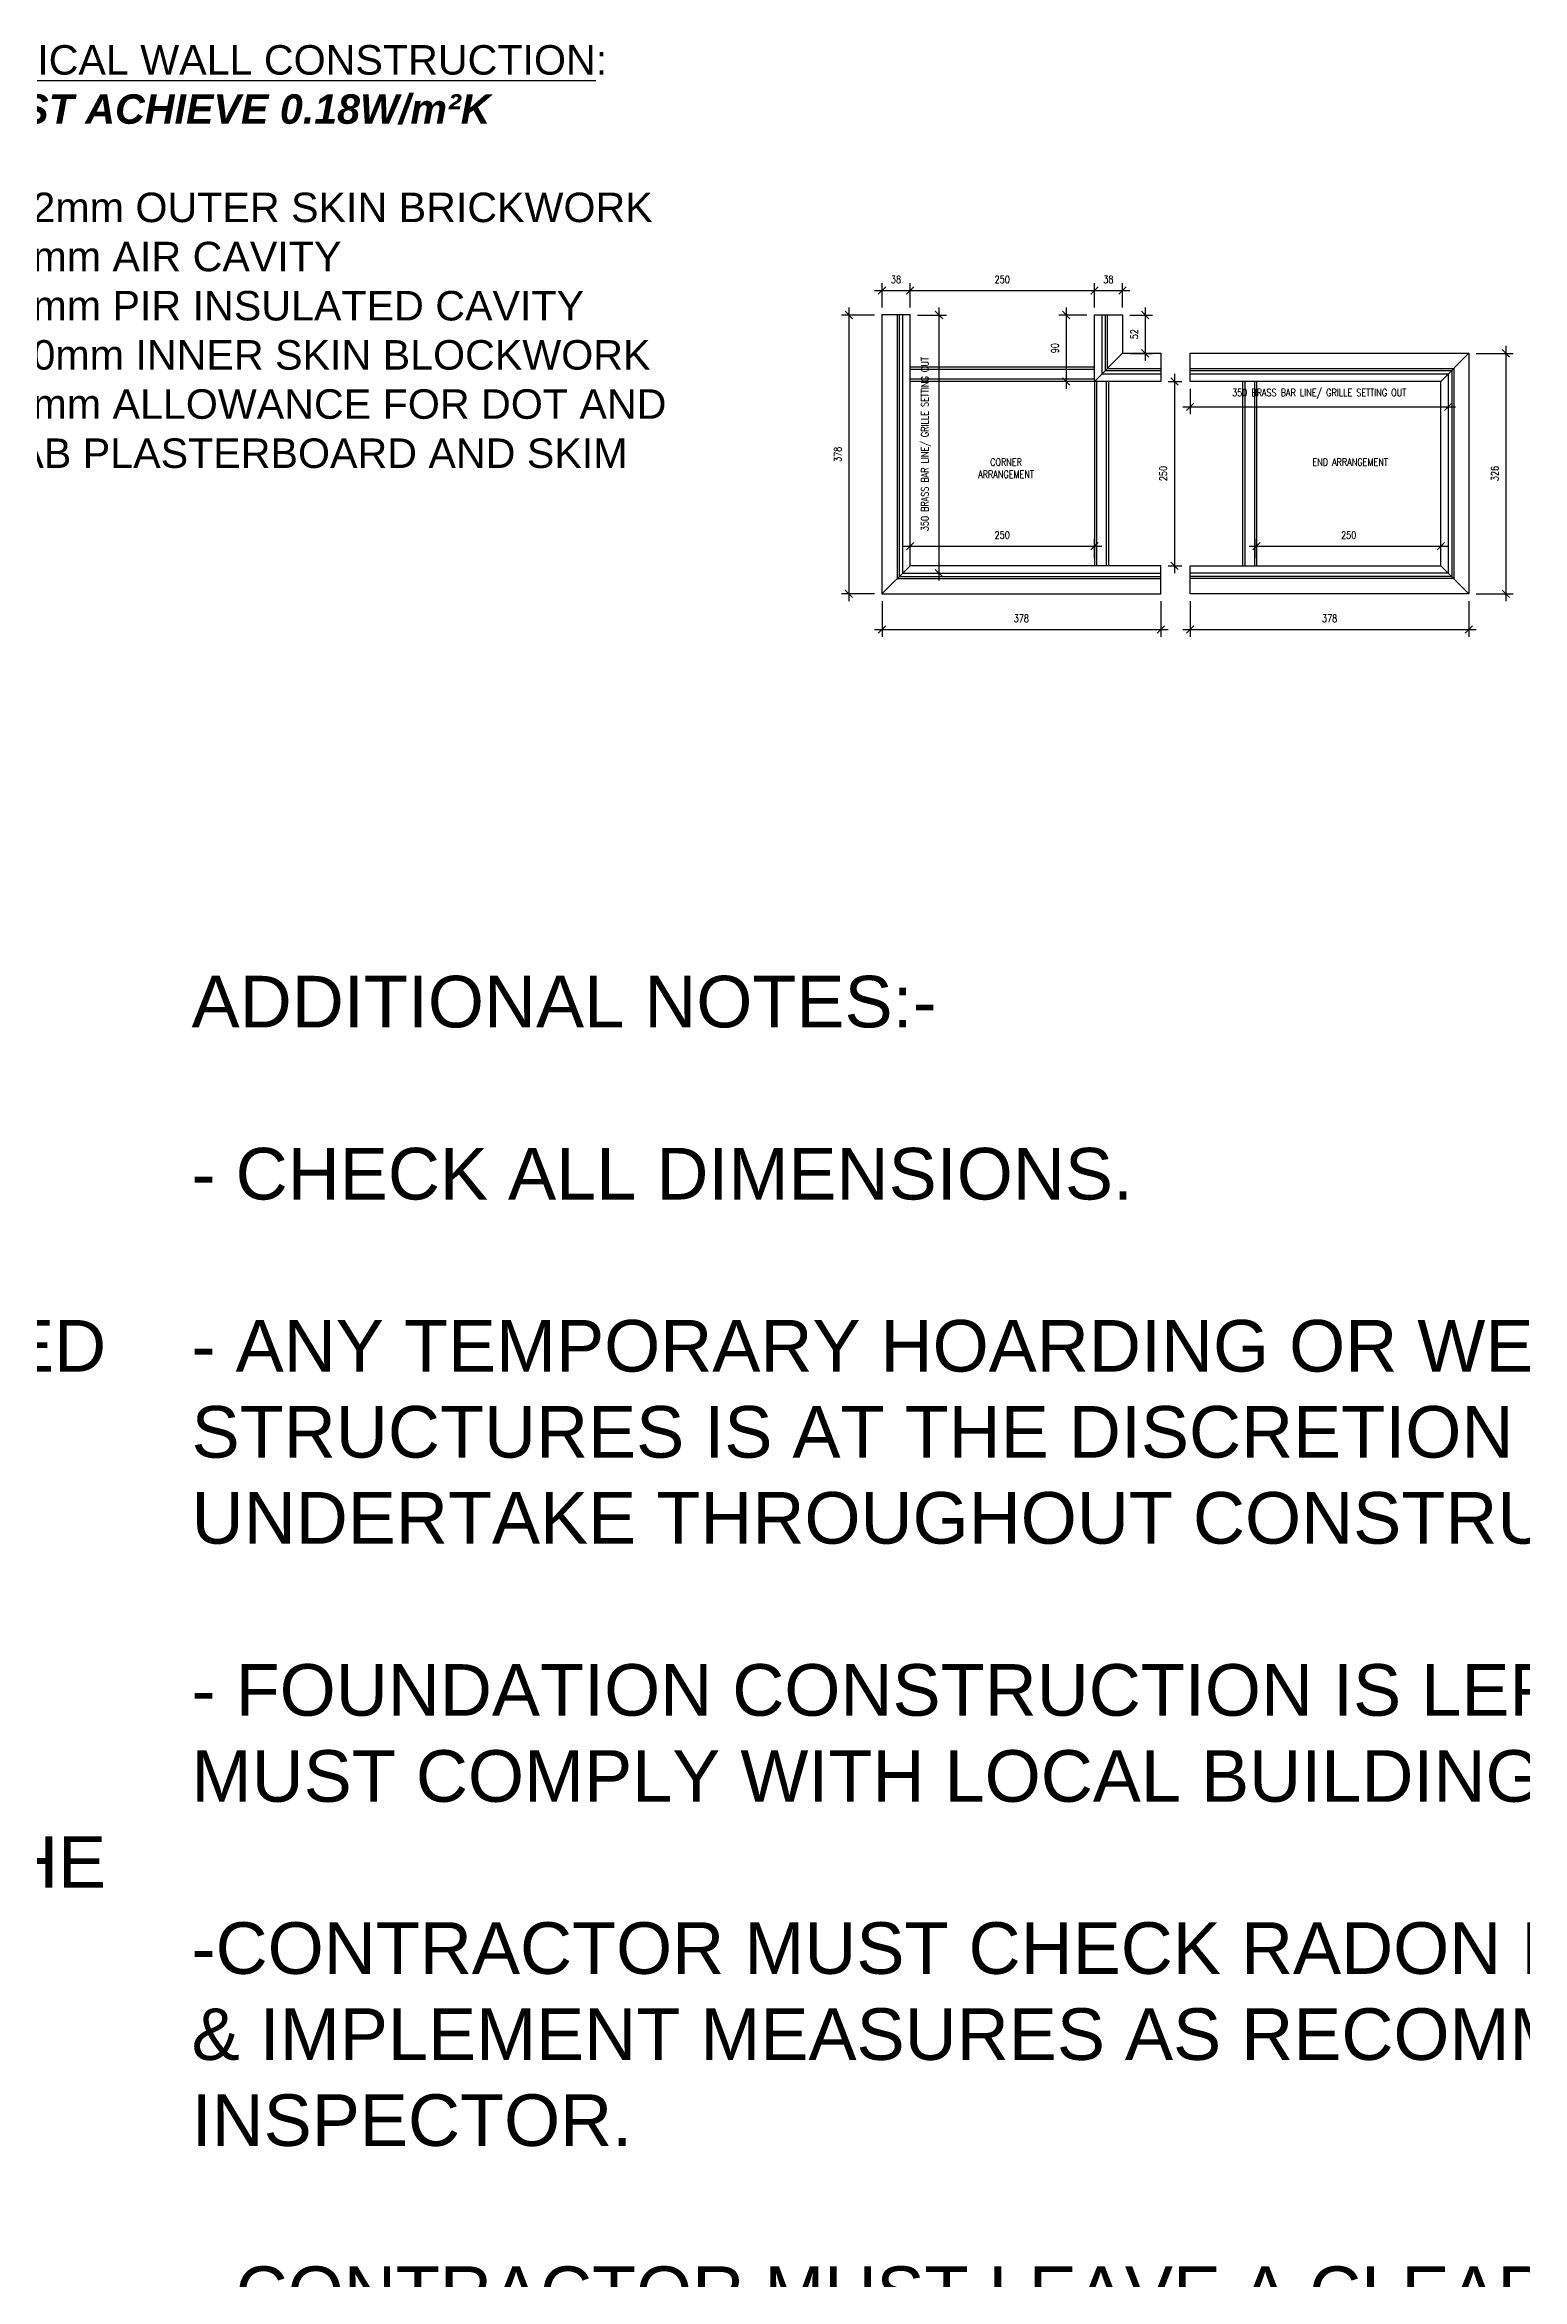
# Model space of a CAD drawing. Header units: millimetres. Extents: x 0 to 23312, y -3206 to 11448.
# Drawn here: x 8716 to 10720, y 3544 to 6574 of the extents above; entities that cross this region are included whole.
import ezdxf

# ---------------------------------------------------------------- set-up
doc = ezdxf.new("R2010")
doc.units = ezdxf.units.MM
doc.header["$LTSCALE"] = 10
doc.header["$PDMODE"] = 35
for name, color, linetype in [('02 - Notes & Text', 251, 'Continuous'), ('40 - Detail Outline', 142, 'Continuous'), ('41 - Detail', 7, 'Continuous')]:
    doc.layers.add(name, color=color, linetype=linetype)
doc.styles.add('1-20', font='romans.shx', dxfattribs={"width": 0.8, "height": 40})
doc.styles.add('1-5', font='romans.shx', dxfattribs={"width": 0.8, "height": 10})
doc.dimstyles.new('1-5', dxfattribs={"dimtxt": 10, "dimasz": 10, "dimexe": 10, "dimexo": 10, "dimgap": 10, "dimtad": 1, "dimdec": 0, "dimzin": 0, "dimdsep": 46, "dimtxsty": '1-5', "dimblk": 'OBLIQUE', "dimcen": 10, "dimdle": 10, "dimclrd": 251, "dimclre": 251, "dimclrt": 251, "dimadec": 0, "dimazin": 0, "dimtfac": 1, "dimtdec": 0, "dimtix": 1, "dimtmove": 1, "dimatfit": 3, "dimfxl": 1, "dimtolj": 1, "dimtzin": 0, "dimlwd": 25, "dimarcsym": 0})

# ---------------------------------------------------------------- blocks, each defined once
blk = doc.blocks.new('_Oblique')
at = {"color": 0, "linetype": 'ByBlock', "lineweight": -2}
blk.add_line((-0.5, -0.5), (0.5, 0.5), dxfattribs=at)
blk = doc.blocks.new('*D311')
at = {"layer": '40 - Detail Outline', "color": 251, "lineweight": -2, "ltscale": 10, "transparency": 16777216}
for p, q in [((9851.8, 6217.6), (9851.8, 6250.9)), ((9889.8, 6217.6), (9889.8, 6250.9))]:
    blk.add_line(p, q, dxfattribs=at)
at = {"layer": '40 - Detail Outline', "color": 251, "lineweight": 25, "ltscale": 10, "transparency": 16777216}
blk.add_line((9841.8, 6240.9), (9899.8, 6240.9), dxfattribs=at)
at = {"layer": 'Defpoints', "color": 0, "ltscale": 10, "transparency": 16777216}
for p in [(9889.8, 6240.9), (9851.8, 6207.6), (9889.8, 6207.6)]:
    blk.add_point(p, dxfattribs=at)
at = {"layer": '40 - Detail Outline', "color": 251, "lineweight": 25, "ltscale": 10, "transparency": 16777216, "xscale": 10, "yscale": 10, "zscale": 10, "rotation": 180}
blk.add_blockref('_Oblique', (9851.8, 6240.9), dxfattribs=at)
at = {"layer": '40 - Detail Outline', "color": 251, "lineweight": 25, "ltscale": 10, "transparency": 16777216, "xscale": 10, "yscale": 10, "zscale": 10}
blk.add_blockref('_Oblique', (9889.8, 6240.9), dxfattribs=at)
at = {"layer": '40 - Detail Outline', "color": 251, "ltscale": 10, "transparency": 16777216, "insert": (9870.8, 6255.9), "char_height": 10, "attachment_point": 5, "style": '1-5'}
blk.add_mtext('\\A1;38', dxfattribs=at)
blk = doc.blocks.new('*D312')
at = {"layer": '40 - Detail Outline', "color": 251, "lineweight": -2, "ltscale": 10, "transparency": 16777216}
for p, q in [((9889.8, 6217.6), (9889.8, 6250.9)), ((10139.8, 6217.6), (10139.8, 6250.9))]:
    blk.add_line(p, q, dxfattribs=at)
at = {"layer": '40 - Detail Outline', "color": 251, "lineweight": 25, "ltscale": 10, "transparency": 16777216}
blk.add_line((9879.8, 6240.9), (10149.8, 6240.9), dxfattribs=at)
at = {"layer": 'Defpoints', "color": 0, "ltscale": 10, "transparency": 16777216}
for p in [(10139.8, 6240.9), (9889.8, 6207.6), (10139.8, 6207.6)]:
    blk.add_point(p, dxfattribs=at)
at = {"layer": '40 - Detail Outline', "color": 251, "lineweight": 25, "ltscale": 10, "transparency": 16777216, "xscale": 10, "yscale": 10, "zscale": 10, "rotation": 180}
blk.add_blockref('_Oblique', (9889.8, 6240.9), dxfattribs=at)
at = {"layer": '40 - Detail Outline', "color": 251, "lineweight": 25, "ltscale": 10, "transparency": 16777216, "xscale": 10, "yscale": 10, "zscale": 10}
blk.add_blockref('_Oblique', (10139.8, 6240.9), dxfattribs=at)
at = {"layer": '40 - Detail Outline', "color": 251, "ltscale": 10, "transparency": 16777216, "insert": (10014.8, 6255.9), "char_height": 10, "attachment_point": 5, "style": '1-5'}
blk.add_mtext('\\A1;250', dxfattribs=at)
blk = doc.blocks.new('*D313')
at = {"layer": '40 - Detail Outline', "color": 251, "lineweight": -2, "ltscale": 10, "transparency": 16777216}
for p, q in [((10139.8, 6217.6), (10139.8, 6250.9)), ((10177.8, 6217.6), (10177.8, 6250.9))]:
    blk.add_line(p, q, dxfattribs=at)
at = {"layer": '40 - Detail Outline', "color": 251, "lineweight": 25, "ltscale": 10, "transparency": 16777216}
blk.add_line((10129.8, 6240.9), (10187.8, 6240.9), dxfattribs=at)
at = {"layer": 'Defpoints', "color": 0, "ltscale": 10, "transparency": 16777216}
for p in [(10177.8, 6240.9), (10139.8, 6207.6), (10177.8, 6207.6)]:
    blk.add_point(p, dxfattribs=at)
at = {"layer": '40 - Detail Outline', "color": 251, "lineweight": 25, "ltscale": 10, "transparency": 16777216, "xscale": 10, "yscale": 10, "zscale": 10, "rotation": 180}
blk.add_blockref('_Oblique', (10139.8, 6240.9), dxfattribs=at)
at = {"layer": '40 - Detail Outline', "color": 251, "lineweight": 25, "ltscale": 10, "transparency": 16777216, "xscale": 10, "yscale": 10, "zscale": 10}
blk.add_blockref('_Oblique', (10177.8, 6240.9), dxfattribs=at)
at = {"layer": '40 - Detail Outline', "color": 251, "ltscale": 10, "transparency": 16777216, "insert": (10158.8, 6255.9), "char_height": 10, "attachment_point": 5, "style": '1-5'}
blk.add_mtext('\\A1;38', dxfattribs=at)
blk = doc.blocks.new('*D314')
at = {"layer": '40 - Detail Outline', "color": 251, "lineweight": 25, "ltscale": 10, "transparency": 16777216}
blk.add_line((9806.7, 6217.6), (9806.7, 5819.6), dxfattribs=at)
at = {"layer": '40 - Detail Outline', "color": 251, "lineweight": -2, "ltscale": 10, "transparency": 16777216}
for p, q in [((9841.8, 6207.6), (9796.7, 6207.6)), ((9841.8, 5829.6), (9796.7, 5829.6))]:
    blk.add_line(p, q, dxfattribs=at)
at = {"layer": 'Defpoints', "color": 0, "ltscale": 10, "transparency": 16777216}
for p in [(9851.8, 6207.6), (9806.7, 5829.6), (9851.8, 5829.6)]:
    blk.add_point(p, dxfattribs=at)
at = {"layer": '40 - Detail Outline', "color": 251, "lineweight": 25, "ltscale": 10, "transparency": 16777216, "xscale": 10, "yscale": 10, "zscale": 10}
for p, rotation in [((9806.7, 6207.6), 90), ((9806.7, 5829.6), 270)]:
    blk.add_blockref('_Oblique', p, dxfattribs=dict(at, rotation=rotation))
at = {"layer": '40 - Detail Outline', "color": 251, "ltscale": 10, "transparency": 16777216, "insert": (9791.7, 6018.6), "char_height": 10, "attachment_point": 5, "rotation": 90, "style": '1-5'}
blk.add_mtext('\\A1;378', dxfattribs=at)
blk = doc.blocks.new('*D315')
at = {"layer": '40 - Detail Outline', "color": 251, "lineweight": 25, "ltscale": 10, "transparency": 16777216}
blk.add_line((10101.4, 6217.6), (10101.4, 6107.6), dxfattribs=at)
at = {"layer": '40 - Detail Outline', "color": 251, "lineweight": -2, "ltscale": 10, "transparency": 16777216}
for p, q in [((10129.8, 6207.6), (10091.4, 6207.6)), ((10129.8, 6117.6), (10091.4, 6117.6))]:
    blk.add_line(p, q, dxfattribs=at)
at = {"layer": 'Defpoints', "color": 0, "ltscale": 10, "transparency": 16777216}
for p in [(10139.8, 6207.6), (10101.4, 6117.6), (10139.8, 6117.6)]:
    blk.add_point(p, dxfattribs=at)
at = {"layer": '40 - Detail Outline', "color": 251, "lineweight": 25, "ltscale": 10, "transparency": 16777216, "xscale": 10, "yscale": 10, "zscale": 10}
for p, rotation in [((10101.4, 6207.6), 90), ((10101.4, 6117.6), 270)]:
    blk.add_blockref('_Oblique', p, dxfattribs=dict(at, rotation=rotation))
at = {"layer": '40 - Detail Outline', "color": 251, "ltscale": 10, "transparency": 16777216, "insert": (10086.4, 6162.6), "char_height": 10, "attachment_point": 5, "rotation": 90, "style": '1-5'}
blk.add_mtext('\\A1;90', dxfattribs=at)
blk = doc.blocks.new('*D316')
at = {"layer": '40 - Detail Outline', "color": 251, "lineweight": 25, "ltscale": 10, "transparency": 16777216}
blk.add_line((10208.7, 6217.6), (10208.7, 6145.6), dxfattribs=at)
at = {"layer": '40 - Detail Outline', "color": 251, "lineweight": -2, "ltscale": 10, "transparency": 16777216}
for p, q in [((10187.8, 6207.6), (10218.7, 6207.6)), ((10187.8, 6155.6), (10218.7, 6155.6))]:
    blk.add_line(p, q, dxfattribs=at)
at = {"layer": 'Defpoints', "color": 0, "ltscale": 10, "transparency": 16777216}
for p in [(10177.8, 6207.6), (10177.8, 6155.6), (10208.7, 6155.6)]:
    blk.add_point(p, dxfattribs=at)
at = {"layer": '40 - Detail Outline', "color": 251, "lineweight": 25, "ltscale": 10, "transparency": 16777216, "xscale": 10, "yscale": 10, "zscale": 10}
for p, rotation in [((10208.7, 6207.6), 90), ((10208.7, 6155.6), 270)]:
    blk.add_blockref('_Oblique', p, dxfattribs=dict(at, rotation=rotation))
at = {"layer": '40 - Detail Outline', "color": 251, "ltscale": 10, "transparency": 16777216, "insert": (10193.7, 6181.6), "char_height": 10, "attachment_point": 5, "rotation": 90, "style": '1-5'}
blk.add_mtext('\\A1;52', dxfattribs=at)
blk = doc.blocks.new('*D317')
at = {"layer": '40 - Detail Outline', "color": 251, "lineweight": -2, "ltscale": 10, "transparency": 16777216}
for p, q in [((9851.8, 5819.6), (9851.8, 5771.2)), ((10229.8, 5819.6), (10229.8, 5771.2))]:
    blk.add_line(p, q, dxfattribs=at)
at = {"layer": '40 - Detail Outline', "color": 251, "lineweight": 25, "ltscale": 10, "transparency": 16777216}
blk.add_line((9841.8, 5781.2), (10239.8, 5781.2), dxfattribs=at)
at = {"layer": 'Defpoints', "color": 0, "ltscale": 10, "transparency": 16777216}
for p in [(9851.8, 5829.6), (10229.8, 5829.6), (10229.8, 5781.2)]:
    blk.add_point(p, dxfattribs=at)
at = {"layer": '40 - Detail Outline', "color": 251, "lineweight": 25, "ltscale": 10, "transparency": 16777216, "xscale": 10, "yscale": 10, "zscale": 10, "rotation": 180}
blk.add_blockref('_Oblique', (9851.8, 5781.2), dxfattribs=at)
at = {"layer": '40 - Detail Outline', "color": 251, "lineweight": 25, "ltscale": 10, "transparency": 16777216, "xscale": 10, "yscale": 10, "zscale": 10}
blk.add_blockref('_Oblique', (10229.8, 5781.2), dxfattribs=at)
at = {"layer": '40 - Detail Outline', "color": 251, "ltscale": 10, "transparency": 16777216, "insert": (10040.8, 5796.2), "char_height": 10, "attachment_point": 5, "style": '1-5'}
blk.add_mtext('\\A1;378', dxfattribs=at)
blk = doc.blocks.new('*D318')
at = {"layer": '40 - Detail Outline', "color": 251, "lineweight": -2, "ltscale": 10, "transparency": 16777216}
for p, q in [((10269.8, 5819.6), (10269.8, 5771.2)), ((10647.8, 5819.6), (10647.8, 5771.2))]:
    blk.add_line(p, q, dxfattribs=at)
at = {"layer": '40 - Detail Outline', "color": 251, "lineweight": 25, "ltscale": 10, "transparency": 16777216}
blk.add_line((10259.8, 5781.2), (10657.8, 5781.2), dxfattribs=at)
at = {"layer": 'Defpoints', "color": 0, "ltscale": 10, "transparency": 16777216}
for p in [(10269.8, 5829.6), (10647.8, 5829.6), (10647.8, 5781.2)]:
    blk.add_point(p, dxfattribs=at)
at = {"layer": '40 - Detail Outline', "color": 251, "lineweight": 25, "ltscale": 10, "transparency": 16777216, "xscale": 10, "yscale": 10, "zscale": 10, "rotation": 180}
blk.add_blockref('_Oblique', (10269.8, 5781.2), dxfattribs=at)
at = {"layer": '40 - Detail Outline', "color": 251, "lineweight": 25, "ltscale": 10, "transparency": 16777216, "xscale": 10, "yscale": 10, "zscale": 10}
blk.add_blockref('_Oblique', (10647.8, 5781.2), dxfattribs=at)
at = {"layer": '40 - Detail Outline', "color": 251, "ltscale": 10, "transparency": 16777216, "insert": (10458.8, 5796.2), "char_height": 10, "attachment_point": 5, "style": '1-5'}
blk.add_mtext('\\A1;378', dxfattribs=at)
blk = doc.blocks.new('*D319')
at = {"layer": '40 - Detail Outline', "color": 251, "lineweight": -2, "ltscale": 10, "transparency": 16777216}
for p, q in [((10657.8, 6155.6), (10707.9, 6155.6)), ((10657.8, 5829.6), (10707.9, 5829.6))]:
    blk.add_line(p, q, dxfattribs=at)
at = {"layer": '40 - Detail Outline', "color": 251, "lineweight": 25, "ltscale": 10, "transparency": 16777216}
blk.add_line((10697.9, 6165.6), (10697.9, 5819.6), dxfattribs=at)
at = {"layer": 'Defpoints', "color": 0, "ltscale": 10, "transparency": 16777216}
for p in [(10647.8, 6155.6), (10647.8, 5829.6), (10697.9, 5829.6)]:
    blk.add_point(p, dxfattribs=at)
at = {"layer": '40 - Detail Outline', "color": 251, "lineweight": 25, "ltscale": 10, "transparency": 16777216, "xscale": 10, "yscale": 10, "zscale": 10}
for p, rotation in [((10697.9, 6155.6), 90), ((10697.9, 5829.6), 270)]:
    blk.add_blockref('_Oblique', p, dxfattribs=dict(at, rotation=rotation))
at = {"layer": '40 - Detail Outline', "color": 251, "ltscale": 10, "transparency": 16777216, "insert": (10682.9, 5992.6), "char_height": 10, "attachment_point": 5, "rotation": 90, "style": '1-5'}
blk.add_mtext('\\A1;326', dxfattribs=at)
blk = doc.blocks.new('*D320')
at = {"layer": '40 - Detail Outline', "color": 251, "lineweight": 25, "ltscale": 10, "transparency": 16777216}
blk.add_line((9879.8, 5894.2), (10149.8, 5894.2), dxfattribs=at)
at = {"layer": '40 - Detail Outline', "color": 251, "lineweight": -2, "ltscale": 10, "transparency": 16777216}
for p, q in [((9889.8, 5877.6), (9889.8, 5904.2)), ((10139.8, 5877.6), (10139.8, 5904.2))]:
    blk.add_line(p, q, dxfattribs=at)
at = {"layer": 'Defpoints', "color": 0, "ltscale": 10, "transparency": 16777216}
for p in [(10139.8, 5894.2), (9889.8, 5867.6), (10139.8, 5867.6)]:
    blk.add_point(p, dxfattribs=at)
at = {"layer": '40 - Detail Outline', "color": 251, "lineweight": 25, "ltscale": 10, "transparency": 16777216, "xscale": 10, "yscale": 10, "zscale": 10, "rotation": 180}
blk.add_blockref('_Oblique', (9889.8, 5894.2), dxfattribs=at)
at = {"layer": '40 - Detail Outline', "color": 251, "lineweight": 25, "ltscale": 10, "transparency": 16777216, "xscale": 10, "yscale": 10, "zscale": 10}
blk.add_blockref('_Oblique', (10139.8, 5894.2), dxfattribs=at)
at = {"layer": '40 - Detail Outline', "color": 251, "ltscale": 10, "transparency": 16777216, "insert": (10014.8, 5909.2), "char_height": 10, "attachment_point": 5, "style": '1-5'}
blk.add_mtext('\\A1;250', dxfattribs=at)
blk = doc.blocks.new('*D321')
at = {"layer": '40 - Detail Outline', "color": 251, "lineweight": 25, "ltscale": 10, "transparency": 16777216}
blk.add_line((10349.8, 5894.2), (10619.8, 5894.2), dxfattribs=at)
at = {"layer": '40 - Detail Outline', "color": 251, "lineweight": -2, "ltscale": 10, "transparency": 16777216}
for p, q in [((10359.8, 5877.6), (10359.8, 5904.2)), ((10609.8, 5877.6), (10609.8, 5904.2))]:
    blk.add_line(p, q, dxfattribs=at)
at = {"layer": 'Defpoints', "color": 0, "ltscale": 10, "transparency": 16777216}
for p in [(10609.8, 5894.2), (10359.8, 5867.6), (10609.8, 5867.6)]:
    blk.add_point(p, dxfattribs=at)
at = {"layer": '40 - Detail Outline', "color": 251, "lineweight": 25, "ltscale": 10, "transparency": 16777216, "xscale": 10, "yscale": 10, "zscale": 10, "rotation": 180}
blk.add_blockref('_Oblique', (10359.8, 5894.2), dxfattribs=at)
at = {"layer": '40 - Detail Outline', "color": 251, "lineweight": 25, "ltscale": 10, "transparency": 16777216, "xscale": 10, "yscale": 10, "zscale": 10}
blk.add_blockref('_Oblique', (10609.8, 5894.2), dxfattribs=at)
at = {"layer": '40 - Detail Outline', "color": 251, "ltscale": 10, "transparency": 16777216, "insert": (10484.8, 5909.2), "char_height": 10, "attachment_point": 5, "style": '1-5'}
blk.add_mtext('\\A1;250', dxfattribs=at)
blk = doc.blocks.new('*D322')
at = {"layer": '40 - Detail Outline', "color": 251, "lineweight": -2, "ltscale": 10, "transparency": 16777216}
for p, q in [((10269.8, 6107.6), (10269.8, 6073.1)), ((10619.8, 6117.6), (10619.8, 6073.1))]:
    blk.add_line(p, q, dxfattribs=at)
at = {"layer": '40 - Detail Outline', "color": 251, "lineweight": 25, "ltscale": 10, "transparency": 16777216}
blk.add_line((10259.8, 6083.1), (10629.8, 6083.1), dxfattribs=at)
at = {"layer": 'Defpoints', "color": 0, "ltscale": 10, "transparency": 16777216}
for p in [(10619.8, 6127.6), (10269.8, 6117.6), (10619.8, 6083.1)]:
    blk.add_point(p, dxfattribs=at)
at = {"layer": '40 - Detail Outline', "color": 251, "lineweight": 25, "ltscale": 10, "transparency": 16777216, "xscale": 10, "yscale": 10, "zscale": 10, "rotation": 180}
blk.add_blockref('_Oblique', (10269.8, 6083.1), dxfattribs=at)
at = {"layer": '40 - Detail Outline', "color": 251, "lineweight": 25, "ltscale": 10, "transparency": 16777216, "xscale": 10, "yscale": 10, "zscale": 10}
blk.add_blockref('_Oblique', (10619.8, 6083.1), dxfattribs=at)
at = {"layer": '40 - Detail Outline', "color": 251, "ltscale": 10, "transparency": 16777216, "insert": (10444.8, 6100.7), "char_height": 10, "attachment_point": 5, "style": '1-5'}
blk.add_mtext('\\A1;350 BRASS BAR LINE/ GRILLE SETTING OUT', dxfattribs=at)
blk = doc.blocks.new('*D323')
at = {"layer": '40 - Detail Outline', "color": 251, "lineweight": 25, "ltscale": 10, "transparency": 16777216}
blk.add_line((9929.1, 6217.6), (9929.1, 5847.6), dxfattribs=at)
at = {"layer": '40 - Detail Outline', "color": 251, "lineweight": -2, "ltscale": 10, "transparency": 16777216}
for p, q in [((9899.8, 6207.6), (9939.1, 6207.6)), ((9889.8, 5857.6), (9939.1, 5857.6))]:
    blk.add_line(p, q, dxfattribs=at)
at = {"layer": 'Defpoints', "color": 0, "ltscale": 10, "transparency": 16777216}
for p in [(9889.8, 6207.6), (9879.8, 5857.6), (9929.1, 5857.6)]:
    blk.add_point(p, dxfattribs=at)
at = {"layer": '40 - Detail Outline', "color": 251, "lineweight": 25, "ltscale": 10, "transparency": 16777216, "xscale": 10, "yscale": 10, "zscale": 10}
for p, rotation in [((9929.1, 6207.6), 90), ((9929.1, 5857.6), 270)]:
    blk.add_blockref('_Oblique', p, dxfattribs=dict(at, rotation=rotation))
at = {"layer": '40 - Detail Outline', "color": 251, "ltscale": 10, "transparency": 16777216, "insert": (9911.5, 6032.6), "char_height": 10, "attachment_point": 5, "rotation": 90, "style": '1-5'}
blk.add_mtext('\\A1;350 BRASS BAR LINE/ GRILLE SETTING OUT', dxfattribs=at)
blk = doc.blocks.new('*D324')
at = {"layer": '40 - Detail Outline', "color": 251, "lineweight": 25, "ltscale": 10, "transparency": 16777216}
blk.add_line((10248.3, 6127.6), (10248.3, 5857.6), dxfattribs=at)
at = {"layer": '40 - Detail Outline', "color": 251, "lineweight": -2, "ltscale": 10, "transparency": 16777216}
for p, q in [((10239.8, 6117.6), (10258.3, 6117.6)), ((10239.8, 5867.6), (10258.3, 5867.6))]:
    blk.add_line(p, q, dxfattribs=at)
at = {"layer": 'Defpoints', "color": 0, "ltscale": 10, "transparency": 16777216}
for p in [(10229.8, 6117.6), (10229.8, 5867.6), (10248.3, 5867.6)]:
    blk.add_point(p, dxfattribs=at)
at = {"layer": '40 - Detail Outline', "color": 251, "lineweight": 25, "ltscale": 10, "transparency": 16777216, "xscale": 10, "yscale": 10, "zscale": 10}
for p, rotation in [((10248.3, 6117.6), 90), ((10248.3, 5867.6), 270)]:
    blk.add_blockref('_Oblique', p, dxfattribs=dict(at, rotation=rotation))
at = {"layer": '40 - Detail Outline', "color": 251, "ltscale": 10, "transparency": 16777216, "insert": (10233.3, 5992.6), "char_height": 10, "attachment_point": 5, "rotation": 90, "style": '1-5'}
blk.add_mtext('\\A1;250', dxfattribs=at)

msp = doc.modelspace()

# ---------------------------------------------------------------- linework, layer by layer
at = {"layer": '40 - Detail Outline', "color": 250, "ltscale": 10}
for p, q in [((10177.792, 6155.647), (10139.792, 6117.647)), ((10609.792, 6117.647), (10647.792, 6155.647)), ((9889.792, 5867.647), (9851.792, 5829.647)), ((10609.792, 5867.647), (10647.792, 5829.647))]:
    msp.add_line(p, q, dxfattribs=at)
at = {"layer": '40 - Detail Outline', "color": 7, "ltscale": 10}
for p, q in [((10139.792, 6136.647), (9889.792, 6136.647)), ((10139.792, 6117.647), (9889.792, 6117.647)), ((10139.792, 6117.647), (10139.792, 5867.647)), ((10158.792, 6117.647), (10158.792, 5867.647)), ((10340.792, 6117.647), (10340.792, 5867.647)), ((10359.792, 6117.647), (10359.792, 5867.647))]:
    msp.add_line(p, q, dxfattribs=at)
at = {"layer": '40 - Detail Outline', "color": 251, "ltscale": 10}
for p, q in [((10139.792, 6133.647), (9889.792, 6133.647)), ((10139.792, 6120.647), (9889.792, 6120.647)), ((10142.792, 6117.647), (10142.792, 5867.647)), ((10155.792, 6117.647), (10155.792, 5867.647)), ((10343.792, 6117.647), (10343.792, 5867.647)), ((10356.792, 6117.647), (10356.792, 5867.647))]:
    msp.add_line(p, q, dxfattribs=at)
at = {"layer": '40 - Detail Outline', "ltscale": 10}
for points in [[(9851.792, 6207.647), (9851.792, 5829.647), (10229.792, 5829.647), (10229.792, 5867.647), (9889.792, 5867.647), (9889.792, 6207.647)], [(10229.792, 6117.647), (10139.792, 6117.647), (10139.792, 6207.647), (10177.792, 6207.647), (10177.792, 6155.647), (10229.792, 6155.647)], [(10269.792, 5867.647), (10609.792, 5867.647), (10609.792, 6117.647), (10269.792, 6117.647), (10269.792, 6155.647), (10647.792, 6155.647), (10647.792, 5829.647), (10269.792, 5829.647)]]:
    msp.add_lwpolyline(points, close=True, dxfattribs=at)
at = {"layer": '40 - Detail Outline', "ltscale": 2}
for points in [[(9872.292, 6207.647), (9872.292, 5850.147), (10229.792, 5850.147)], [(10157.292, 6207.647), (10157.292, 6135.147), (10229.792, 6135.147)], [(10269.792, 6135.147), (10627.292, 6135.147), (10627.292, 5850.147), (10269.792, 5850.147)]]:
    msp.add_lwpolyline(points, dxfattribs=at)
at = {"layer": '40 - Detail Outline', "color": 7, "ltscale": 2}
for points in [[(9875.112, 6207.647), (9875.112, 5852.967), (10229.792, 5852.967)], [(9879.792, 6207.647), (9879.792, 5857.647), (10229.792, 5857.647)], [(10149.792, 6207.647), (10149.792, 6127.647), (10229.792, 6127.647)], [(10154.472, 6207.647), (10154.472, 6132.327), (10229.792, 6132.327)], [(10269.792, 6132.327), (10624.472, 6132.327), (10624.472, 5852.967), (10269.792, 5852.967)], [(10269.792, 6127.647), (10619.792, 6127.647), (10619.792, 5857.647), (10269.792, 5857.647)]]:
    msp.add_lwpolyline(points, dxfattribs=at)

# ---------------------------------------------------------------- texts
at = {"layer": '02 - Notes & Text', "color": 3, "insert": (8597.446, 6573.614), "char_height": 40, "width": 991.14553, "attachment_point": 1, "style": '1-20'}
msp.add_mtext('\\A1;{\\fArial|b0|i0|c0|p34;\\W1;\\LTYPICAL WALL CONSTRUCTION\\l:\\P\\fArial|b1|i1|c0|p34;MUST ACHIEVE 0.18W/m²K\\fArial|b0|i1|c0|p34;\\P\\pxql;\\fArial|b0|i0|c0|p34;\\P\\pi-1,l1,t1;-^I102mm OUTER SKIN BRICKWORK\\P-^I10mm AIR CAVITY\\P-^I90mm PIR INSULATED CAVITY\\P-^I100mm INNER SKIN BLOCKWORK\\P-^I25mm ALLOWANCE FOR DOT AND DAB PLASTERBOARD AND SKIM}', dxfattribs=at)
at = {"layer": '40 - Detail Outline', "color": 251, "ltscale": 10, "char_height": 10, "attachment_point": 1, "style": '1-5'}
for s, insert, width in [('\\pxqc;CORNER ARRANGEMENT', (9961.7, 6013.214), 116.71031), ('\\pxqc;END ARRANGEMENT', (10431.7, 6013.214), 109.99542)]:
    msp.add_mtext(s, dxfattribs=dict(at, insert=insert, width=width))
at = {"layer": '41 - Detail', "char_height": 70, "attachment_point": 1, "style": '1-20'}
for s, insert, width in [("{\\fArial|b0|i0|c0|p34;\\W1;\\C3;IMPORTANT SETTING-OUT INFORMATION:\\P\\P1). VALE'S STRUCTURE WILL BE FULLY ASSEMBLED IN OUR FACTORY TO EXACT PLANNED DIMENSIONS, THEREFORE IT IS ESSENTIAL THAT ALL SETTING OUT DIMENSIONS ARE FOLLOWED PRECISELY AND  ALL WALLS ARE LEVEL AND PLUMB.\\P\\P2). WHERE VALE'S DRAWINGS SHOW WORKS TO BE CARRIED OUT BY OTHERS, THIS IS SHOWN FOR CRITICAL SETTING OUT INFORMATION ONLY. ACTUAL DESIGN, CONSTRUCTION METHODS AND FINISHES ARE THE SOLE RESPONSIBILITY OF THE APPOINTED CONTRACTOR, MUST BE IN ACCORDANCE WITH RELEVANT  PERMISSIONS AND BE APPROVED BY THE CLIENT. ALL DETAILS MUST COMPLY WITH CURRENT LEGISLATION AND BUILDING CONTROL.\\P\\P3). VALE'S DATUM TO FINISHED FLOOR LEVEL MUST BE CHECKED ON SITE AHEAD OF ANY WORK BEING CARRIED OUT RELATIVE TO THIS POINT. ANY DISCREPANCY FOUND BEYOND +/- 7mm MUST BE REPORTED BACK TO VALE IMMEDIATELY.\\P\\P4). ALL BASEWORK SETTING-OUT DIMENSIONS SHOWN ARE TAKEN TO THE FRONT FACE OF OUTER SKIN OF BRICKWORK. (REFER TO CONSERVATORY CILL AND LOW WALL SECTION FOR FURTHER DETAILS.)\\P\\P5). CONSERVATORY BASEWORK TO BE SET OUT PERPENDICULAR TO HOUSE WALLS.\\P\\P6). CONSERVATORY FINISHED FLOOR LEVEL TO RUN THROUGH LEVEL WITH EXISTING ###### FINISHED FLOOR LEVEL. MEASURED AT -#### FROM VALE'S DATUM LINE AND SUBJECT TO SITE CHECK BY BUILDER.\\P\\P7). IF ANY OF YOUR PHYSICAL DIMENSIONS DIFFER TO THOSE ON THE DRAWING IT IS IMPERATIVE YOU CONTACT VALE GARDEN HOUSES IMMEDIATELY.}", (5642.989, 5311.403), 3152.6049), ("{\\fArial|b0|i0|c0|p34;\\W1;\\C3;ADDITIONAL NOTES:-\\P\\P- CHECK ALL DIMENSIONS.\\P\\P- ANY TEMPORARY HOARDING OR WEATHER PROTECTION OF THE EXISTING STRUCTURES IS AT THE DISCRETION OF THE BUILDER / MAIN CONTRACTOR TO UNDERTAKE THROUGHOUT CONSTRUCTION.\\P\\P- FOUNDATION CONSTRUCTION IS LEFT TO THE BUILDER'S DISCRETION, BUT MUST COMPLY WITH LOCAL BUILDING REGULATIONS.\\P\\P-CONTRACTOR MUST CHECK RADON RISK AT www.ukradon.org/information/ukmaps & IMPLEMENT MEASURES AS RECOMMENDED BY NHBC or APPROVED BUILDING INSPECTOR.\\P\\P- CONTRACTOR MUST LEAVE A CLEAR, LEVEL, 1.5m PERIMETER AROUND BASEWORK FOR VALE TO FIT CONSERVATORY.\\P\\P- CONTRACTOR MUST LEAVE AN INTERNAL LEVEL PLATFORM (PREFERABLY CONCRETE SLAB) ON WHICH TO WORK.\\P\\P- ALL VENTS, OVERFLOWS, SOIL PIPES AND INSPECTION COVERS TO BE CONTRACTORS RESPONSIBILITY TO RE-POSITION OR REMOVE.\\P\\P- WHERE APPROPRIATE (TYPICALLY WHERE THERE IS NO THERMAL SEPARATION BETWEEN THE CONSERVATORY AND THE PROPERTY), BUILDER MUST REFER TO THE SAP ENGINEER'S REPORT AS HIGHER THAN NORMAL THERMAL PROPERTIES MAY BE REQUIRED WITHIN THE FLOOR AND WALL BUILD UP TO OFFSET THE HIGH AMOUNTS OF GLAZING AND MINIMISE ANY TRADE OFFS WITHIN THE PROPERTY.\\P\\P- IF CAVITY TRAYS ARE REQUIRED TO SUIT LOCAL AUTHORITIES, THESE ARE THE SOLE RESPONSIBILITY OF THE BUILDING CONTRACTOR. ANY ADDITIONAL INFORMATION IN REGARD TO ABUTMENT FLASHING HEIGHTS ETC. ARE AVAILABLE FROM VALE UPON REQUEST.\\P\\P- IT IS THE BUILDER'S RESPONSIBILITY TO NOTIFY THE CLIENT IF MASONRY ABOVE OR AROUND VALE'S STRUCTURE IS IN POOR CONDITION, SHOWING SIGNS OF MOISTURE INGRESS OR IN NEED OF REPAIR. CORRECTIVE WORKS IN THESE AREAS SHOULD BE CARRIED OUT AHEAD OF VALE'S INSTALLATION.\\P\\P- WHERE REQUIRED, IT IS THE RESPONSIBILITY OF THE BUILDER TO CONTACT THE APPOINTED BUILDING CONTROL AUTHORITY TO ARRANGE INSPECTIONS.\\P\\P- ALL ERRORS AND OMISSIONS ARE EXCLUDED.}", (8915.441, 5311.403), 3861.98871)]:
    msp.add_mtext(s, dxfattribs=dict(at, insert=insert, width=width))

# ---------------------------------------------------------------- dimensions: what is measured, and where the dimension line sits
at = {"layer": '40 - Detail Outline', "color": 250, "ltscale": 10}
for base, p1, p2, picture, middle in [((9889.792, 6240.898), (9851.792, 6207.647), (9889.792, 6207.647), '*D311', (9870.792, 6255.898)), ((10139.792, 6240.898), (9889.792, 6207.647), (10139.792, 6207.647), '*D312', (10014.792, 6255.898)), ((10177.792, 6240.898), (10139.792, 6207.647), (10177.792, 6207.647), '*D313', (10158.792, 6255.898)), ((10139.792, 5894.241), (9889.792, 5867.647), (10139.792, 5867.647), '*D320', (10014.792, 5909.241)), ((10609.792, 5894.241), (10359.792, 5867.647), (10609.792, 5867.647), '*D321', (10484.792, 5909.241)), ((10229.792, 5781.209), (9851.792, 5829.647), (10229.792, 5829.647), '*D317', (10040.792, 5796.209)), ((10647.792, 5781.209), (10269.792, 5829.647), (10647.792, 5829.647), '*D318', (10458.792, 5796.209))]:
    dim = msp.add_linear_dim(base=base, p1=p1, p2=p2, dimstyle='1-5', dxfattribs=at)
    dim.commit()
    dim.dimension.update_dxf_attribs({"geometry": picture, "text_midpoint": middle})
for base, p1, p2, picture, middle in [((9806.673, 5829.647), (9851.792, 6207.647), (9851.792, 5829.647), '*D314', (9791.673, 6018.647)), ((10101.441, 6117.647), (10139.792, 6207.647), (10139.792, 6117.647), '*D315', (10086.441, 6162.647)), ((10208.689, 6155.647), (10177.792, 6207.647), (10177.792, 6155.647), '*D316', (10193.689, 6181.647)), ((10697.899, 5829.647), (10647.792, 6155.647), (10647.792, 5829.647), '*D319', (10682.899, 5992.647)), ((10248.287, 5867.647), (10229.792, 6117.647), (10229.792, 5867.647), '*D324', (10233.287, 5992.647))]:
    dim = msp.add_linear_dim(base=base, p1=p1, p2=p2, angle=90, dimstyle='1-5', dxfattribs=at)
    dim.commit()
    dim.dimension.update_dxf_attribs({"geometry": picture, "text_midpoint": middle})
dim = msp.add_linear_dim(base=(9929.112, 5857.647), p1=(9889.792, 6207.647), p2=(9879.792, 5857.647), angle=90, dimstyle='1-5', override={"dimpost": ' BRASS BAR LINE/ GRILLE SETTING OUT'}, dxfattribs=at)
dim.commit()
dim.dimension.update_dxf_attribs({"geometry": '*D323', "text_midpoint": (9911.492, 6032.647)})
dim = msp.add_linear_dim(base=(10619.792, 6083.128), p1=(10269.792, 6117.647), p2=(10619.792, 6127.647), dimstyle='1-5', override={"dimpost": ' BRASS BAR LINE/ GRILLE SETTING OUT'}, dxfattribs=at)
dim.commit()
dim.dimension.update_dxf_attribs({"geometry": '*D322', "text_midpoint": (10444.792, 6100.747)})

doc.saveas('drawing.dxf')
